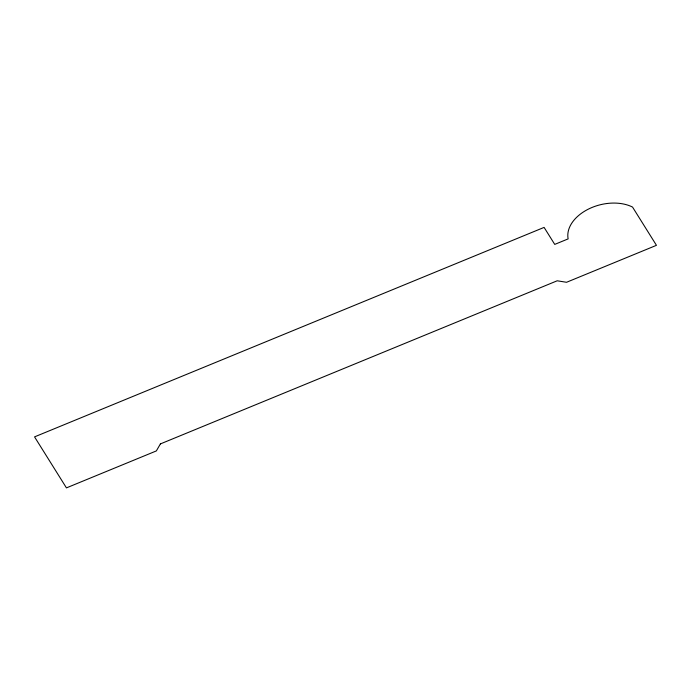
<?xml version="1.0" encoding="UTF-8"?>
<svg xmlns="http://www.w3.org/2000/svg" width="691" height="691" viewBox="0 0 691 691"><rect width="100%" height="100%" fill="white"/><g stroke="black" fill="none" stroke-linecap="round" stroke-linejoin="round"><path stroke-width="1.04" d="M160.39 443.916L156.347 450.921L66.44 487.881L34.55 436.876L544.102 227.399L554.735 244.398L568.14 238.887A39.18 26.059 -14.3 0 1 588.628 209.002A39.18 26.059 -14.3 0 1 632.533 207.067L656.45 245.322L566.551 282.282L557.188 280.788L160.39 443.916"/></g></svg>
